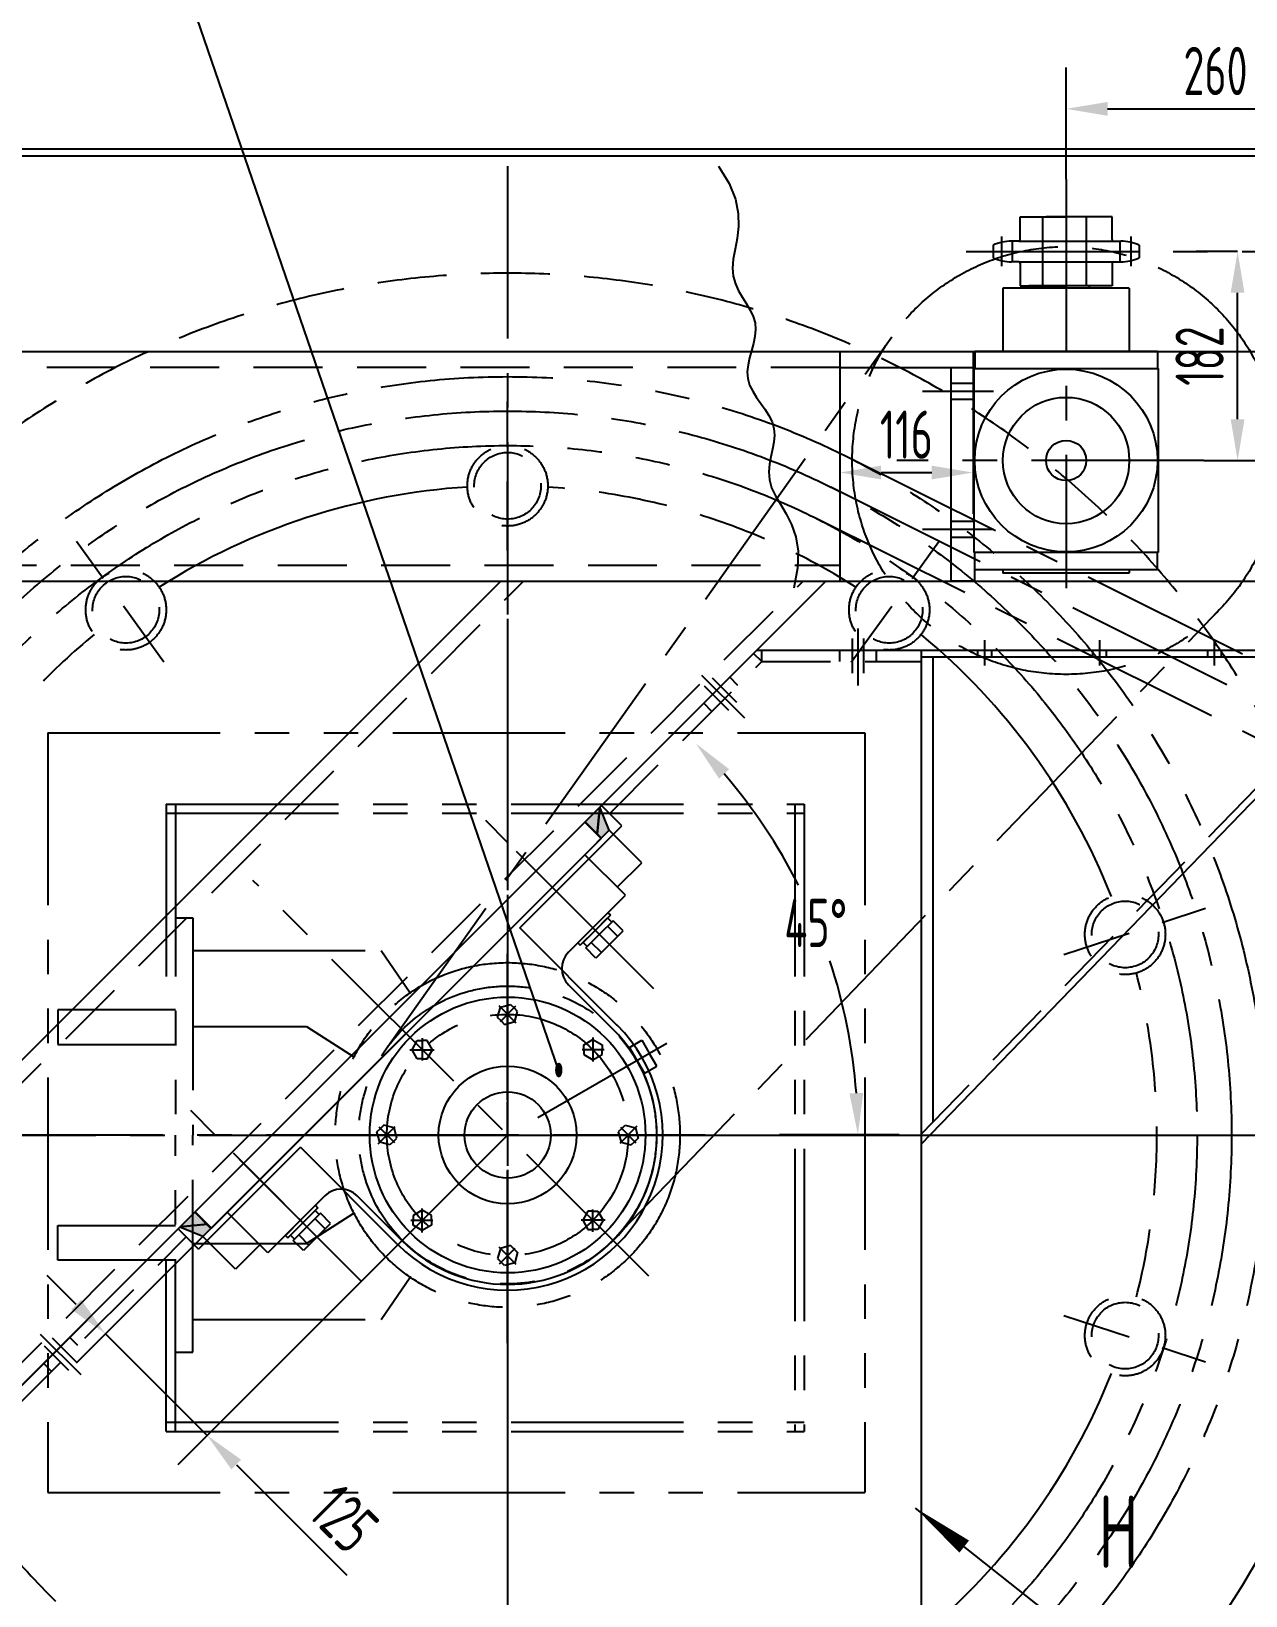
# Model space of a CAD drawing. Header units: millimetres. Extents: x 0 to 10092, y -1 to 7128.
# Drawn here: x 2254 to 3311, y 4685 to 6046 of the extents above; entities that cross this region are included whole.
import ezdxf
from ezdxf.enums import TextEntityAlignment as Align

# ---------------------------------------------------------------- set-up
doc = ezdxf.new("R2010")
doc.units = ezdxf.units.MM
doc.header["$LTSCALE"] = 120
for name, pattern in [('F', [0.75, 0.5, -0.25]), ('G', [2, 1.25, -0.25, 0.25, -0.25]), ('K', [2.5, 1.25, -0.25, 0.25, -0.25, 0.25, -0.25])]:
    doc.linetypes.add(name, pattern=pattern)
for name, color, linetype in [('01', 7, 'Continuous'), ('02', 1, 'Continuous'), ('04', 2, 'F'), ('05', 4, 'G'), ('07', 6, 'K'), ('08', 1, 'Continuous'), ('11', 3, 'Continuous'), ('L1GEA', 7, 'Continuous')]:
    doc.layers.add(name, color=color, linetype=linetype)
doc.styles.get("Standard").update_dxf_attribs({"font": 'isocp', "width": 0.707, "bigfont": 'intecad.shx'})
doc.dimstyles.new('INTE', dxfattribs={"dimscale": 12, "dimtxt": 3.5, "dimasz": 3, "dimexe": 3, "dimexo": 0, "dimgap": 1, "dimtad": 1, "dimdec": 3, "dimdsep": 46, "dimtxsty": 'Standard', "dimcen": 0, "dimclrd": 1, "dimclre": 1, "dimclrt": 3, "dimaunit": 1, "dimadec": 0, "dimazin": 0, "dimtfac": 1, "dimtdec": 3, "dimtmove": 0, "dimatfit": 0, "dimfxl": 3, "dimarcsym": 0})
doc.dimstyles.new('INTE$2', dxfattribs={"dimscale": 12, "dimtxt": 3.5, "dimasz": 3, "dimexe": 3, "dimexo": 0, "dimgap": 1, "dimtad": 1, "dimtih": 1, "dimtoh": 1, "dimdec": 0, "dimdsep": 46, "dimtxsty": 'Standard', "dimcen": 0, "dimclrd": 1, "dimclre": 1, "dimclrt": 3, "dimaunit": 1, "dimadec": 0, "dimazin": 0, "dimtfac": 1, "dimtmove": 0, "dimatfit": 0, "dimfxl": 1, "dimarcsym": 0})

# ---------------------------------------------------------------- blocks, each defined once
blk = doc.blocks.new('*D67')
at = {"layer": '08', "color": 1, "lineweight": -2}
blk.add_line((2905, 5086.1), (3009.2, 5086.1), dxfattribs=at)
for start, end in [(26.8259, 40.7113), (4.2887, 18.3056)]:
    blk.add_arc((2492.1, 5086.1), 481.1, start, end, dxfattribs=at)
at = {"layer": '08', "color": 1}
for points in [[(2852.4, 5395.8), (2861.2, 5404), (2832.3, 5426.3)], [(2977.8, 5122.3), (2965.8, 5121.9), (2973.2, 5086.1)]]:
    blk.add_solid(points, dxfattribs=at)
at = {"layer": 'Defpoints', "color": 0}
for p in [(2959.5, 5553.5), (2956.8, 5210.7), (2335.4, 5086.1), (2905, 5086.1), (1966.5, 4560.6)]:
    blk.add_point(p, dxfattribs=at)
at = {"layer": '08', "color": 3, "insert": (2936.5, 5270.2), "char_height": 42, "attachment_point": 5}
blk.add_mtext('45°', dxfattribs=at)
blk = doc.blocks.new('*D68')
at = {"layer": '08', "color": 1, "lineweight": -2}
for p, q in [((2714.6, 5085.6), (3521.6, 5085.6)), ((3485.6, 4481.7), (3485.6, 5049.6)), ((1902.4, 4445.7), (3521.6, 4445.7))]:
    blk.add_line(p, q, dxfattribs=at)
at = {"layer": '08', "color": 1}
for points in [[(3479.6, 5049.6), (3491.6, 5049.6), (3485.6, 5085.6)], [(3479.6, 4481.7), (3491.6, 4481.7), (3485.6, 4445.7)]]:
    blk.add_solid(points, dxfattribs=at)
at = {"layer": 'Defpoints', "color": 0}
for p in [(2714.6, 5085.6), (3485.6, 5085.6), (1902.4, 4445.7)]:
    blk.add_point(p, dxfattribs=at)
at = {"layer": '08', "color": 3, "insert": (3452.6, 4765.6), "char_height": 42, "attachment_point": 5, "rotation": 90}
blk.add_mtext('640', dxfattribs=at)
blk = doc.blocks.new('*D72')
at = {"layer": '08', "color": 1, "lineweight": -2}
for p, q in [((1638.4, 5708.1), (1638.4, 6172.3)), ((3836.4, 5708.1), (3836.4, 6172.3)), ((1674.4, 6136.3), (3800.4, 6136.3))]:
    blk.add_line(p, q, dxfattribs=at)
at = {"layer": '08', "color": 1}
for points in [[(1674.4, 6142.3), (1674.4, 6130.3), (1638.4, 6136.3)], [(3800.4, 6142.3), (3800.4, 6130.3), (3836.4, 6136.3)]]:
    blk.add_solid(points, dxfattribs=at)
at = {"layer": 'Defpoints', "color": 0}
for p in [(3836.4, 6136.3), (1638.4, 5708.1), (3836.4, 5708.1)]:
    blk.add_point(p, dxfattribs=at)
at = {"layer": '08', "color": 3, "insert": (2737.4, 6169.3), "char_height": 42, "attachment_point": 5}
blk.add_mtext('2198', dxfattribs=at)
blk = doc.blocks.new('*D79')
at = {"layer": '08', "color": 1, "lineweight": -2}
for p, q in [((1638.4, 4821.5), (1638.4, 4045)), ((2668.4, 4695.3), (2668.4, 4045)), ((1674.4, 4081), (2632.4, 4081))]:
    blk.add_line(p, q, dxfattribs=at)
at = {"layer": '08', "color": 1}
for points in [[(1674.4, 4087), (1674.4, 4075), (1638.4, 4081)], [(2632.4, 4087), (2632.4, 4075), (2668.4, 4081)]]:
    blk.add_solid(points, dxfattribs=at)
at = {"layer": 'Defpoints', "color": 0}
for p in [(1638.4, 4821.5), (2668.4, 4695.3), (2668.4, 4081)]:
    blk.add_point(p, dxfattribs=at)
at = {"layer": '08', "color": 3, "insert": (2153.4, 4114), "char_height": 42, "attachment_point": 5}
blk.add_mtext('1030', dxfattribs=at)
blk = doc.blocks.new('*D80')
at = {"layer": '08', "color": 1, "lineweight": -2}
for p, q in [((2580, 5174), (2293.1, 4887.1)), ((2668.4, 5085.6), (2381.5, 4798.7)), ((2293.1, 4938), (2267.6, 4963.5)), ((2318.5, 4912.6), (2406.9, 4824.2)), ((2432.4, 4798.7), (2528.4, 4702.7))]:
    blk.add_line(p, q, dxfattribs=at)
at = {"layer": '08', "color": 1}
for points in [[(2297.3, 4942.3), (2288.8, 4933.8), (2318.5, 4912.6)], [(2436.6, 4803), (2428.1, 4794.5), (2406.9, 4824.2)]]:
    blk.add_solid(points, dxfattribs=at)
at = {"layer": 'Defpoints', "color": 0}
for p in [(2580, 5174), (2668.4, 5085.6), (2318.5, 4912.6)]:
    blk.add_point(p, dxfattribs=at)
at = {"layer": '08', "color": 3, "insert": (2526.1, 4751.7), "char_height": 42, "attachment_point": 5, "rotation": 315}
blk.add_mtext('125', dxfattribs=at)
blk = doc.blocks.new('*D81')
at = {"layer": '08', "color": 1, "lineweight": -2}
for p, q in [((3073.4, 5753.6), (3073.4, 5626.2)), ((2957.4, 5712.4), (2957.4, 5626.2)), ((2993.4, 5662.2), (3037.4, 5662.2))]:
    blk.add_line(p, q, dxfattribs=at)
at = {"layer": '08', "color": 1}
for points in [[(2993.4, 5668.2), (2993.4, 5656.2), (2957.4, 5662.2)], [(3037.4, 5668.2), (3037.4, 5656.2), (3073.4, 5662.2)]]:
    blk.add_solid(points, dxfattribs=at)
at = {"layer": 'Defpoints', "color": 0}
for p in [(3073.4, 5753.6), (2957.4, 5712.4), (3073.4, 5662.2)]:
    blk.add_point(p, dxfattribs=at)
at = {"layer": '08', "color": 3, "insert": (3015.4, 5695.2), "char_height": 42, "attachment_point": 5}
blk.add_mtext('116', dxfattribs=at)
blk = doc.blocks.new('EREWR')
for p, q in [((22969.5, 15218.2), (22962.4, 15225.3)), ((22969.5, 15218.2), (22969.5, 15228.2)), ((23037.4, 15228.2), (23069.4, 15228.2)), ((22090.7, 14353.6), (22097.8, 14360.7))]:
    blk.add_line(p, q)
at = {"layer": '01'}
for p, q in [((22830, 15092.9), (22962.4, 15225.3)), ((22969.5, 15228.2), (23108.4, 15228.2)), ((22759, 14986.5), (22847.7, 15075.2)), ((22843.8, 14901.6), (22759, 14986.5)), ((22479.4, 14706.9), (22568.1, 14795.6)), ((22652.9, 14710.7), (22568.1, 14795.6)), ((22055.4, 14318.3), (22461.7, 14724.5)), ((22062.4, 14311.2), (22055.4, 14318.3)), ((22062.4, 14311.2), (23108.4, 14311.2))]:
    blk.add_line(p, q, dxfattribs=at)
at = {"layer": '01', "color": 7, "linetype": 'Continuous'}
for p, q in [((23108.4, 15228.2), (23108.4, 14311.2)), ((22847.7, 15075.2), (22830, 15092.9)), ((22479.4, 14706.9), (22461.7, 14724.5))]:
    blk.add_line(p, q, dxfattribs=at)
at = {"layer": '01'}
blk.add_arc((22748.4, 14806.2), 135, 225, 45, dxfattribs=at)
at = {"layer": '04', "color": 2, "linetype": 'F'}
for p, q in [((23037.4, 15218.2), (23037.4, 15228.2)), ((23069.4, 15218.2), (23069.4, 15228.2)), ((22837.1, 15085.8), (22969.5, 15218.2)), ((22969.5, 15218.2), (23108.4, 15218.2)), ((22948.8, 15197.5), (22941.7, 15204.6)), ((22926.1, 15174.9), (22919.1, 15182)), ((22062.4, 14311.2), (22468.8, 14717.5)), ((22374.3, 14623), (22367.2, 14630.1)), ((22351.6, 14600.4), (22344.6, 14607.5)), ((22112.6, 14361.4), (22105.6, 14368.5)), ((22090, 14338.8), (22082.9, 14345.8))]:
    blk.add_line(p, q, dxfattribs=at)
at = {"layer": '05', "color": 4, "linetype": 'G'}
for p, q in [((23048.4, 15208.2), (23048.4, 15238.2)), ((23053.4, 15197.3), (23053.4, 15246.9)), ((23058.4, 15208.2), (23058.4, 15238.2)), ((22917.1, 15206.5), (22954.4, 15169.2)), ((22941, 15175.6), (22919.8, 15196.8)), ((22948, 15182.7), (22926.8, 15203.9)), ((22341.7, 14632.9), (22377.1, 14597.6)), ((22373.5, 14608.2), (22352.3, 14629.4)), ((22366.5, 14601.1), (22345.3, 14622.3)), ((22080.1, 14371.3), (22115.5, 14335.9)), ((22111.9, 14346.5), (22090.7, 14367.7)), ((22104.8, 14339.5), (22083.6, 14360.7))]:
    blk.add_line(p, q, dxfattribs=at)
at = {"layer": '05'}
for p, q in [((22748.4, 14625.1), (22748.4, 14963.9)), ((22548.1, 14806.2), (22920.4, 14806.2))]:
    blk.add_line(p, q, dxfattribs=at)
blk = doc.blocks.new('SFSAF')
at = {"layer": '01'}
for p, q in [((18133.7, 14472.6), (18543.7, 14472.6)), ((18133.7, 14472.6), (18133.7, 14042.6)), ((18143.7, 14466.6), (18143.7, 14061.6)), ((18543.7, 14466.6), (18543.7, 14472.6))]:
    blk.add_line(p, q, dxfattribs=at)
at = {"layer": '01', "color": 7, "linetype": 'Continuous'}
for p in [(18133.7, 14466.6), (18133.7, 14042.6)]:
    blk.add_line(p, (18543.7, 14466.6), dxfattribs=at)
at = {"layer": '04', "color": 2, "linetype": 'F'}
for p, q in [((18133.7, 14051.2), (18539.4, 14470.7)), ((18182.7, 14472.6), (18182.7, 14466.6)), ((18194.7, 14472.6), (18194.7, 14466.6)), ((18282.7, 14472.6), (18282.7, 14466.6)), ((18294.7, 14472.6), (18294.7, 14466.6)), ((18382.7, 14472.6), (18382.7, 14466.6)), ((18394.7, 14472.6), (18394.7, 14466.6)), ((18482.7, 14472.6), (18482.7, 14466.6)), ((18494.7, 14472.6), (18494.7, 14466.6)), ((18539.4, 14470.7), (18543.7, 14466.6))]:
    blk.add_line(p, q, dxfattribs=at)
at = {"layer": '05', "color": 4, "linetype": 'G'}
for p, q in [((18188.7, 14481.1), (18188.7, 14459.3)), ((18288.7, 14481.1), (18288.7, 14459.3)), ((18388.7, 14481.1), (18388.7, 14459.3)), ((18488.7, 14481.1), (18488.7, 14459.3))]:
    blk.add_line(p, q, dxfattribs=at)
blk = doc.blocks.new('*U84')
at = {"layer": '01'}
for p, q in [((0, 8.9), (-8, 4.3)), ((-8, 4.3), (-8, 0)), ((-8, -4.3), (-8, 0)), ((8, 4.3), (0, 8.9)), ((8, 0), (8, 4.3)), ((8, 0), (8, -4.3)), ((0, -8.9), (-8, -4.3)), ((8, -4.3), (0, -8.9))]:
    blk.add_line(p, q, dxfattribs=at)
at = {"layer": '05'}
for p, q in [((-9.9, 0), (9.3, 0)), ((0, -10.7), (0, 10.3))]:
    blk.add_line(p, q, dxfattribs=at)
blk = doc.blocks.new('*D115')
at = {"layer": '08', "color": 1, "lineweight": -2}
for p, q in [((3693.4, 4980.3), (3693.4, 4045)), ((2668.4, 4261.2), (2668.4, 4045)), ((2704.4, 4081), (3657.4, 4081))]:
    blk.add_line(p, q, dxfattribs=at)
at = {"layer": '08', "color": 1}
for points in [[(2704.4, 4087), (2704.4, 4075), (2668.4, 4081)], [(3657.4, 4087), (3657.4, 4075), (3693.4, 4081)]]:
    blk.add_solid(points, dxfattribs=at)
at = {"layer": 'Defpoints', "color": 0}
for p in [(3693.4, 4980.3), (2668.4, 4261.2), (3693.4, 4081)]:
    blk.add_point(p, dxfattribs=at)
at = {"layer": '08', "color": 3, "insert": (3180.9, 4114), "char_height": 42, "attachment_point": 5}
blk.add_mtext('1025', dxfattribs=at)
blk = doc.blocks.new('*D119')
at = {"layer": '08', "color": 1, "lineweight": -2}
for p, q in [((1746.6, 5943.6), (680.2, 5943.6)), ((716.2, 4371.6), (716.2, 5907.6)), ((2668.4, 4335.6), (680.2, 4335.6))]:
    blk.add_line(p, q, dxfattribs=at)
at = {"layer": '08', "color": 1}
for points in [[(710.2, 5907.6), (722.2, 5907.6), (716.2, 5943.6)], [(710.2, 4371.6), (722.2, 4371.6), (716.2, 4335.6)]]:
    blk.add_solid(points, dxfattribs=at)
at = {"layer": 'Defpoints', "color": 0}
for p in [(716.2, 5943.6), (1746.6, 5943.6), (2668.4, 4335.6)]:
    blk.add_point(p, dxfattribs=at)
at = {"layer": '08', "color": 3, "insert": (683.2, 5139.6), "char_height": 42, "attachment_point": 5, "rotation": 90}
blk.add_mtext('1608', dxfattribs=at)
blk = doc.blocks.new('*D121')
at = {"layer": '08', "color": 1, "lineweight": -2}
for p, q in [((3836.4, 5517.6), (3836.4, 3903.4)), ((1232.4, 4545.7), (1232.4, 3903.4)), ((1268.4, 3939.4), (3800.4, 3939.4))]:
    blk.add_line(p, q, dxfattribs=at)
at = {"layer": '08', "color": 1}
for points in [[(1268.4, 3945.4), (1268.4, 3933.4), (1232.4, 3939.4)], [(3800.4, 3945.4), (3800.4, 3933.4), (3836.4, 3939.4)]]:
    blk.add_solid(points, dxfattribs=at)
at = {"layer": 'Defpoints', "color": 0}
for p in [(3836.4, 5517.6), (1232.4, 4545.7), (3836.4, 3939.4)]:
    blk.add_point(p, dxfattribs=at)
at = {"layer": '08', "color": 3, "insert": (2534.4, 3972.4), "char_height": 42, "attachment_point": 5}
blk.add_mtext('2604', dxfattribs=at)
blk = doc.blocks.new('*D122')
at = {"layer": '08', "color": 1, "lineweight": -2}
for start, end in [(156.8608, 163.5324), (169.9052, 176.6186)]:
    blk.add_arc((4079.3, 5085.6), 610.1, start, end, dxfattribs=at)
at = {"layer": '08', "color": 1}
for points in [[(3512.8, 5327.9), (3523.7, 5322.9), (3533.4, 5358.1)], [(3476.3, 5121.5), (3464.3, 5121.8), (3469.2, 5085.6)]]:
    blk.add_solid(points, dxfattribs=at)
at = {"layer": 'Defpoints', "color": 0}
for p in [(2949.7, 5649.4), (3498, 5270.9), (3938.6, 5155.9), (1680.1, 5085.6), (3771.5, 5085.6)]:
    blk.add_point(p, dxfattribs=at)
at = {"layer": '08', "color": 3, "insert": (3485.5, 5225.6), "char_height": 42, "attachment_point": 5}
blk.add_mtext('27°', dxfattribs=at)
blk = doc.blocks.new('*D166')
at = {"layer": '08', "color": 1, "lineweight": -2}
for p, q in [((3154.4, 5917.6), (3154.4, 6014.7)), ((3414.4, 5917.6), (3414.4, 6014.7)), ((3190.4, 5978.7), (3378.4, 5978.7))]:
    blk.add_line(p, q, dxfattribs=at)
at = {"layer": '08', "color": 1}
for points in [[(3190.4, 5984.7), (3190.4, 5972.7), (3154.4, 5978.7)], [(3378.4, 5984.7), (3378.4, 5972.7), (3414.4, 5978.7)]]:
    blk.add_solid(points, dxfattribs=at)
at = {"layer": 'Defpoints', "color": 0}
for p in [(3414.4, 5978.7), (3154.4, 5917.6), (3414.4, 5917.6)]:
    blk.add_point(p, dxfattribs=at)
at = {"layer": '08', "color": 3, "insert": (3284.4, 6011.7), "char_height": 42, "attachment_point": 5}
blk.add_mtext('260', dxfattribs=at)
blk = doc.blocks.new('*D168')
at = {"layer": '08', "color": 1, "lineweight": -2}
for p, q in [((3303.6, 5854.6), (3267.6, 5854.6)), ((3303.6, 5708.6), (3303.6, 5818.6)), ((3274.3, 5672.6), (3339.6, 5672.6))]:
    blk.add_line(p, q, dxfattribs=at)
at = {"layer": '08', "color": 1}
for points in [[(3297.6, 5818.6), (3309.6, 5818.6), (3303.6, 5854.6)], [(3297.6, 5708.6), (3309.6, 5708.6), (3303.6, 5672.6)]]:
    blk.add_solid(points, dxfattribs=at)
at = {"layer": 'Defpoints', "color": 0}
for p in [(3303.6, 5854.6), (3303.6, 5854.6), (3274.3, 5672.6)]:
    blk.add_point(p, dxfattribs=at)
at = {"layer": '08', "color": 3, "insert": (3270.6, 5763.6), "char_height": 42, "attachment_point": 5, "rotation": 90}
blk.add_mtext('182', dxfattribs=at)

msp = doc.modelspace()

# ---------------------------------------------------------------- hatches: boundary and pattern name
at = {"layer": '01', "linetype": 'Continuous'}
for points in [[(2735.8745, 5358.2026), (2746.7045, 5347.3725), (2748.9468, 5371.2749)], [(2383.3909, 5005.7189), (2396.4632, 5018.7913), (2407.2933, 5007.9613)]]:
    msp.add_hatch(color=7, dxfattribs=at).paths.add_polyline_path(points)
at = {"layer": '01'}
for points in [[(2749.6968, 5343.7406), (2746.3847, 5347.0527), (2748.627, 5370.9551), (2756.7678, 5350.8117)], [(2403.2144, 4997.2583), (2410.2855, 5004.3293), (2406.9734, 5007.6414), (2383.071, 5005.3991)]]:
    msp.add_hatch(color=256, dxfattribs=at).paths.add_polyline_path(points)
at = {"layer": '07', "linetype": 'K'}
for points in [[(2735.5546, 5357.8827), (2746.3847, 5347.0527), (2748.627, 5370.9551)], [(2383.071, 5005.3991), (2396.1434, 5018.4715), (2406.9734, 5007.6414)]]:
    msp.add_hatch(color=6, dxfattribs=at).paths.add_polyline_path(points)

# ---------------------------------------------------------------- linework, layer by layer
for p, q in [((3107.5579, 5863.6241), (3107.5579, 5845.6691)), ((3201.2035, 5863.6241), (3201.2035, 5845.6691))]:
    msp.add_line(p, q)
for centre, start, end in [((3106.7572, 5825.5241), 90.0023033, 114.6268524), ((3202.0034, 5825.5241), 65.3721383, 89.9965863), ((3106.7557, 5883.7691), 245.3756816, 270), ((3202.0057, 5883.7691), 270, 294.6243184)]:
    msp.add_arc(centre, 38.1, start, end)
at = {"layer": '01', "color": 7, "linetype": 'Continuous'}
for p, q in [((3806.3795, 5943.6466), (1668.3795, 5943.6466)), ((3806.3795, 5937.6466), (1668.3795, 5937.6466)), ((3171.8807, 5884.6463), (3136.8807, 5884.6463)), ((3099.3807, 5822.6463), (3099.3807, 5767.6463)), ((3209.3807, 5822.6463), (3099.3807, 5822.6463)), ((3134.3807, 5824.6463), (3134.3807, 5822.6463)), ((3174.3807, 5824.6463), (3134.3807, 5824.6463)), ((3174.3807, 5824.6463), (3174.3807, 5822.6463)), ((3209.3807, 5822.6463), (3209.3807, 5767.6463)), ((3074.8807, 5767.6463), (3074.8807, 5752.6463)), ((3233.8807, 5767.6463), (3074.8807, 5767.6463)), ((3233.8807, 5767.6463), (3233.8807, 5752.6463)), ((3054.3807, 5567.6463), (3054.3807, 5753.6463)), ((3054.3807, 5753.6463), (3074.3807, 5753.6463)), ((3074.3807, 5753.6463), (3074.3807, 5752.6463)), ((3074.3807, 5592.6463), (3074.3807, 5752.6463)), ((3074.3807, 5752.6463), (3234.3807, 5752.6463)), ((3234.3807, 5752.6463), (3234.3807, 5592.6463)), ((3234.3807, 5592.6463), (3074.3807, 5592.6463)), ((3074.8807, 5567.6463), (3074.8807, 5592.6463)), ((3233.8807, 5577.6463), (3233.8807, 5592.6463)), ((3233.8807, 5577.6463), (3074.8807, 5577.6463)), ((3099.3807, 5577.6463), (3099.3807, 5574.6463)), ((3209.3807, 5574.6463), (3099.3807, 5574.6463)), ((3209.3807, 5577.6463), (3209.3807, 5574.6463)), ((3074.8807, 5567.6463), (3054.3807, 5567.6463)), ((2746.7045, 5347.3725), (2748.9468, 5371.2749)), ((2396.1434, 5018.4715), (2735.5546, 5357.8827)), ((2750.0166, 5344.0604), (2735.8745, 5358.2026)), ((2774.4499, 5161.9273), (2785.1522, 5168.1063)), ((2787.4757, 5139.3659), (2774.4499, 5161.9273)), ((2785.1522, 5168.1063), (2791.6651, 5156.8256)), ((2798.178, 5145.5449), (2791.6651, 5156.8256)), ((2787.4757, 5139.3659), (2798.178, 5145.5449)), ((2410.6054, 5004.6492), (2396.4632, 5018.7913)), ((2407.2933, 5007.9613), (2383.3909, 5005.7189))]:
    msp.add_line(p, q, dxfattribs=at)
at = {"layer": '01'}
for p, q in [((3113.1104, 5863.6241), (3106.7557, 5863.6241)), ((3113.1104, 5863.6241), (3106.7557, 5863.6241)), ((3113.1104, 5863.6241), (3195.651, 5863.6241)), ((3195.651, 5863.6241), (3202.0057, 5863.6241)), ((3195.651, 5863.6241), (3202.0057, 5863.6241)), ((3113.1104, 5845.6691), (3106.7557, 5845.6691)), ((3113.1104, 5845.6691), (3195.651, 5845.6691)), ((3195.651, 5845.6691), (3202.0057, 5845.6691)), ((3174.6382, 5824.6463), (3121.9436, 5824.6463)), ((1838.3795, 5767.6466), (3154.9907, 5767.6466)), ((2957.3822, 5767.6466), (2957.3822, 5567.6466)), ((3073.3822, 5767.6466), (3073.3822, 5753.6466)), ((3154.9907, 5767.6466), (3562.3795, 5767.6466)), ((2957.3822, 5753.6466), (3073.3822, 5753.6466)), ((1838.3795, 5567.6466), (3553.3795, 5567.6466)), ((1838.3795, 4743.5503), (2662.4758, 5567.6466)), ((1902.3795, 4524.7076), (2945.3185, 5567.6466)), ((2885.3185, 5507.6466), (3824.3795, 5507.6466)), ((2756.7678, 5350.8117), (2748.627, 5370.9551)), ((2410.6054, 5004.6492), (2750.0166, 5344.0604)), ((2735.5546, 5329.5984), (2756.7678, 5350.8117)), ((2785.0521, 5322.5274), (2756.7678, 5350.8117)), ((2424.4276, 5018.4715), (2735.5546, 5329.5984)), ((2770.91, 5294.2431), (2735.5546, 5329.5984)), ((2763.8389, 5301.3142), (2785.0521, 5322.5274)), ((2721.4125, 5244.7456), (2770.91, 5294.2431)), ((2742.6257, 5265.9588), (2755.7072, 5279.0403)), ((2754.4803, 5277.8135), (2742.6257, 5265.9588)), ((2757.8285, 5276.919), (2744.747, 5263.8375)), ((2744.747, 5263.8375), (2755.4243, 5274.5148)), ((2760.1372, 5272.1566), (2748.2825, 5260.302)), ((2755.4243, 5274.5148), (2758.9599, 5270.9793)), ((2755.7072, 5279.0403), (2757.8285, 5276.919)), ((2768.976, 5263.3178), (2760.1372, 5272.1566)), ((2742.6257, 5265.9588), (2729.5442, 5252.8774)), ((2730.7711, 5254.1042), (2742.6257, 5265.9588)), ((2731.6655, 5250.756), (2744.747, 5263.8375)), ((2744.747, 5263.8375), (2734.0697, 5253.1602)), ((2736.4279, 5248.4473), (2748.2825, 5260.302)), ((2755.3536, 5267.3731), (2764.1925, 5258.5342)), ((2757.1214, 5251.4631), (2768.976, 5263.3178)), ((2729.5442, 5252.8774), (2731.6655, 5250.756)), ((2734.0697, 5253.1602), (2737.6052, 5249.6247)), ((2745.2667, 5239.6085), (2736.4279, 5248.4473)), ((2741.2115, 5253.2309), (2750.0503, 5244.3921)), ((2757.1214, 5251.4631), (2745.2667, 5239.6085)), ((2760.3034, 5177.5705), (2721.4125, 5216.4614)), ((2668.3795, 5167.592), (2668.3795, 5198.4953)), ((2509.2805, 5032.6136), (2459.783, 4983.1161)), ((2488.0673, 5011.4004), (2501.1487, 5024.4819)), ((2501.1487, 5024.4819), (2503.2701, 5022.3606)), ((2576.4556, 4993.7227), (2537.5647, 5032.6136)), ((2424.4276, 5018.4715), (2403.2144, 4997.2583)), ((2459.783, 4983.1161), (2424.4276, 5018.4715)), ((2488.0673, 5011.4004), (2474.9858, 4998.3189)), ((2476.2126, 4999.5458), (2488.0673, 5011.4004)), ((2499.9219, 5023.255), (2488.0673, 5011.4004)), ((2503.2701, 5022.3606), (2490.1886, 5009.2791)), ((2490.1886, 5009.2791), (2500.8659, 5019.9564)), ((2505.5788, 5017.5982), (2493.7241, 5005.7435)), ((2500.7952, 5012.8146), (2509.634, 5003.9758)), ((2500.8659, 5019.9564), (2504.4014, 5016.4209)), ((2514.4176, 5008.7594), (2505.5788, 5017.5982)), ((2406.9734, 5007.6414), (2383.071, 5005.3991)), ((2403.2144, 4997.2583), (2383.071, 5005.3991)), ((2431.4987, 4968.974), (2403.2144, 4997.2583)), ((2474.9858, 4998.3189), (2477.1071, 4996.1976)), ((2477.1071, 4996.1976), (2490.1886, 5009.2791)), ((2490.1886, 5009.2791), (2479.5113, 4998.6018)), ((2479.5113, 4998.6018), (2483.0468, 4995.0662)), ((2481.8695, 4993.8889), (2493.7241, 5005.7435)), ((2486.653, 4998.6725), (2495.4919, 4989.8336)), ((2502.5629, 4996.9047), (2490.7083, 4985.0501)), ((2502.5629, 4996.9047), (2514.4176, 5008.7594)), ((2452.7119, 4990.1872), (2431.4987, 4968.974)), ((2490.7083, 4985.0501), (2481.8695, 4993.8889))]:
    msp.add_line(p, q, dxfattribs=at)
at = {"layer": '01', "color": 7, "linetype": 'Continuous'}
for centre, radius in [((3154.3807, 5672.6463), 79.5), ((3154.3807, 5672.6463), 55), ((3154.3807, 5672.6463), 17.5), ((2668.3795, 5085.6466), 60), ((2668.3795, 5085.6466), 37.5027)]:
    msp.add_circle(centre, radius, dxfattribs=at)
at = {"layer": '01'}
msp.add_circle((2668.3795, 5085.6466), 120, dxfattribs=at)
for centre, radius, start, end in [((3113.1104, 5864.8941), 1.27, 270, 0), ((3113.1104, 5864.8941), 1.27, 270, 0), ((3195.651, 5864.8941), 1.27, 180, 270), ((3195.651, 5864.8941), 1.27, 180, 270), ((2735.5546, 5230.6035), 20, 135, 225), ((2668.3795, 5085.6466), 130, 225, 45), ((2523.4226, 5018.4715), 20, 45, 135)]:
    msp.add_arc(centre, radius, start, end, dxfattribs=at)
at = {"layer": '01', "color": 7, "linetype": 'Continuous'}
for radius, start, end in [(565, 93.5498638, 122.4501362), (565, 21.5498638, 50.4501362), (750, 221.2996671, 0), (565, 309.5498638, 338.4501362)]:
    msp.add_arc((2668.3795, 5085.6466), radius, start, end, dxfattribs=at)
at = {"layer": '02'}
for p, q in [((2712.9169, 5141.5569), (2228.4195, 6551.2959)), ((3157.4222, 4654.779), (3023.3833, 4760.9608))]:
    msp.add_line(p, q, dxfattribs=at)
msp.add_lwpolyline([(2852.0041, 5928.8295), (2861.1992, 5913.7814), (2866.6523, 5900.0557), (2869.1348, 5887.5585), (2869.4179, 5876.1959), (2868.2731, 5865.8738), (2866.4715, 5856.4983), (2864.7846, 5847.9756), (2863.9836, 5840.2115), (2864.648, 5833.1089), (2866.5905, 5826.5574), (2869.4317, 5820.4432), (2872.7924, 5814.6526), (2876.2933, 5809.0719), (2879.5551, 5803.5874), (2882.1986, 5798.0854), (2883.8445, 5792.4521), (2884.2342, 5786.603), (2883.5912, 5780.5701), (2882.2599, 5774.4148), (2880.5843, 5768.1982), (2878.9087, 5761.9817), (2877.5773, 5755.8263), (2876.9344, 5749.7935), (2877.324, 5743.9444), (2878.9758, 5738.3198), (2881.6602, 5732.879), (2885.033, 5727.5607), (2888.7501, 5722.3036), (2892.4671, 5717.0465), (2895.8399, 5711.7282), (2898.5243, 5706.2874), (2900.1761, 5700.6628), (2900.5743, 5694.8075), (2899.9908, 5688.7313), (2898.8209, 5682.4583), (2897.4598, 5676.0125), (2896.3028, 5669.4181), (2895.7449, 5662.6992), (2896.1814, 5655.8797), (2898.0076, 5648.9838), (2901.4375, 5641.9725), (2905.9607, 5634.5547), (2910.8856, 5626.376), (2915.5206, 5617.0823), (2919.1741, 5606.3194), (2921.1546, 5593.7329), (2920.7705, 5578.9686), (2917.3303, 5561.6723)], dxfattribs=at)
msp.add_lwpolyline([(3065.7114, 4727.4297, 13.5, 0, 0), (3023.3833, 4760.9608, 0, 0, 0)], format="xyseb", dxfattribs=at)
at = {"layer": '04', "color": 2, "linetype": 'F'}
for p, q in [((3133.8807, 5884.6463), (3133.8807, 5824.6463)), ((3171.8807, 5884.6463), (3171.8807, 5824.6463)), ((3171.8807, 5884.6463), (3171.8807, 5824.6463)), ((2957.3822, 5753.6466), (1838.3795, 5753.6466)), ((3074.3807, 5739.6463), (3054.3807, 5739.6463)), ((2668.3795, 5594.4249), (2668.3795, 5724.0588)), ((3074.3807, 5725.6463), (3054.3807, 5725.6463)), ((3074.3807, 5619.6463), (3054.3807, 5619.6463)), ((2369.3271, 5497.2569), (2293.1302, 5602.133)), ((2967.4318, 5497.2569), (3043.6288, 5602.133)), ((3074.3807, 5605.6463), (3054.3807, 5605.6463)), ((1838.3795, 5581.6466), (2957.3822, 5581.6466)), ((1838.3795, 4723.7513), (2682.2748, 5567.6466)), ((1902.3795, 4544.5066), (2925.5195, 5567.6466)), ((3152.2564, 5242.8677), (3275.5456, 5282.9268)), ((3152.2564, 4928.4255), (3275.5456, 4888.3664))]:
    msp.add_line(p, q, dxfattribs=at)
for centre, radius in [((2668.3795, 5650.6466), 35), ((2668.3795, 5650.6466), 29), ((2336.2808, 5542.7412), 35), ((2336.2808, 5542.7412), 29), ((3000.4782, 5542.7412), 35), ((3000.4782, 5542.7412), 29), ((3205.7264, 5260.2412), 35), ((3205.7264, 5260.2412), 29), ((3205.7264, 4911.052), 35), ((3205.7264, 4911.052), 29)]:
    msp.add_circle(centre, radius, dxfattribs=at)
for radius, start, end in [(750, 25.3229054, 180), (565, 57.5498638, 86.4501362), (565, 129.5498638, 158.4501362), (565, 345.5498638, 14.4501362), (565, 201.5498638, 230.4501362)]:
    msp.add_arc((2668.3795, 5085.6466), radius, start, end, dxfattribs=at)
at = {"layer": '05'}
for p, q in [((2668.3795, 5928.7532), (2668.3795, 4105.4878)), ((3067.4735, 5854.6463), (3874.7938, 5854.6463)), ((3098.0329, 5867.6241), (3098.0329, 5841.6691)), ((3210.7285, 5867.6241), (3210.7285, 5841.6691)), ((3938.5892, 5155.8617), (2949.6867, 5649.3542)), ((2753.6318, 5254.9527), (2676.1502, 5332.4344)), ((2741.1746, 5267.4099), (2746.028, 5262.5565)), ((2743.2644, 5265.3201), (2749.7644, 5258.8201)), ((2694.626, 5100.8), (2807.0084, 5165.684)), ((2668.3795, 5115.9534), (2668.3795, 5154.1993)), ((1680.1008, 5085.6466), (3771.5044, 5085.6466)), ((2668.3795, 5055.3398), (2668.3795, 5017.0939)), ((2486.6162, 5012.8515), (2491.4696, 5007.9981)), ((2488.706, 5010.7617), (2495.206, 5004.2617))]:
    msp.add_line(p, q, dxfattribs=at)
at = {"layer": '05', "color": 4, "linetype": 'G'}
for p, q in [((3154.3807, 5917.5856), (3154.3807, 5561.6723)), ((2562.722, 5160.6441), (3002.6169, 5780.3713)), ((3091.1982, 5732.6463), (3029.3465, 5732.6463)), ((3951.9848, 5182.7049), (2963.0823, 5676.1974)), ((3274.2569, 5672.6463), (3007.038, 5672.6463)), ((3925.1937, 5129.0185), (2936.2911, 5622.511)), ((3091.1982, 5612.6463), (3029.3465, 5612.6463)), ((2761.7758, 4995.8393), (3288.5329, 5543.6497)), ((2668.3795, 5517.6466), (2668.3795, 4695.3303)), ((2668.3795, 5517.6466), (2668.3795, 4695.3303)), ((2795.6587, 5212.9258), (2649.3475, 5359.237)), ((2772.9543, 5235.6302), (2679.7336, 5328.8509)), ((2791.2724, 4962.7537), (2446.7499, 5307.2762)), ((2541.1003, 4958.3674), (2376.7454, 5122.7223)), ((2516.3975, 5085.6466), (3025.8119, 5085.6466)), ((2518.3959, 4981.0718), (2429.7443, 5069.7233))]:
    msp.add_line(p, q, dxfattribs=at)
for centre, radius in [((3154.3807, 5672.6463), 186.11), ((2668.3795, 5085.6466), 630), ((2668.3795, 5085.6463), 129.5692), ((2668.3795, 5085.6466), 105)]:
    msp.add_circle(centre, radius, dxfattribs=at)
at = {"layer": '07', "color": 6, "linetype": 'K'}
for p, q in [((2668.3795, 5534.7754), (2668.3795, 4602.0663)), ((2268.3795, 5435.6466), (2979.3795, 5435.6466)), ((2268.3795, 5435.6466), (2268.3795, 4774.6466)), ((2979.3795, 5435.6466), (2979.3795, 4774.6466)), ((2371.3795, 5373.6466), (2926.3795, 5373.6466)), ((2371.3795, 5373.6466), (2371.3795, 5194.6694)), ((2371.3795, 5365.6466), (2926.3795, 5365.6466)), ((2379.3795, 5373.6466), (2379.3795, 5085.6466)), ((2746.3847, 5347.0527), (2748.627, 5370.9551)), ((2918.3795, 5373.6466), (2918.3795, 4827.6466)), ((2926.3795, 5373.6466), (2926.3795, 4827.6466)), ((2749.6968, 5343.7406), (2735.5546, 5357.8827)), ((2749.6968, 5343.7406), (2735.5546, 5357.8827)), ((2379.3795, 5274.6154), (2394.3646, 5274.6154)), ((2394.3646, 5274.6154), (2394.3646, 5085.6466)), ((2394.3646, 5246.1793), (2558.2234, 5246.1793)), ((2558.2234, 5246.1793), (2583.5101, 5209.3284)), ((2379.3795, 5194.6694), (2277.061, 5194.6694)), ((2277.061, 5194.6694), (2277.061, 5164.4875)), ((2394.3646, 5180.131), (2493.3872, 5180.131)), ((2493.3872, 5180.131), (2534.6609, 5153.6123)), ((2277.061, 5164.4875), (2379.3795, 5164.4875)), ((2668.3795, 5085.6466), (2042.478, 5085.6466)), ((2379.3795, 4827.6466), (2379.3795, 5085.6466)), ((2394.3646, 4896.6778), (2394.3646, 5085.6466)), ((2668.3795, 5085.6466), (3061.0987, 5085.6466)), ((2410.2855, 5004.3293), (2396.1434, 5018.4715)), ((2493.3872, 4991.1622), (2534.6609, 5017.6809)), ((2277.061, 4976.6238), (2277.061, 5006.8057)), ((2277.061, 5006.8057), (2379.3795, 5006.8057)), ((2394.3646, 4991.1622), (2493.3872, 4991.1622)), ((2379.3795, 4976.6238), (2277.061, 4976.6238)), ((2371.3795, 4827.6466), (2371.3795, 4976.6238)), ((2558.2234, 4925.1139), (2583.5101, 4961.9648)), ((2394.3646, 4925.1139), (2558.2234, 4925.1139)), ((2379.3795, 4896.6778), (2394.3646, 4896.6778)), ((2371.3795, 4835.6466), (2926.3795, 4835.6466)), ((2371.3795, 4827.6466), (2926.3795, 4827.6466)), ((2268.3795, 4774.6466), (2979.3795, 4774.6466))]:
    msp.add_line(p, q, dxfattribs=at)
at = {"layer": '07'}
for p, q in [((2735.5546, 5329.5984), (2749.6968, 5343.7406)), ((2749.6968, 5343.7406), (2735.5546, 5329.5984)), ((2410.2855, 5004.3293), (2424.4276, 5018.4715))]:
    msp.add_line(p, q, dxfattribs=at)
at = {"layer": '07', "color": 6, "linetype": 'K'}
for radius in [660, 600, 150]:
    msp.add_circle((2668.3795, 5085.6466), radius, dxfattribs=at)
at = {"layer": 'L1GEA'}
for p, q in [((3114.3804, 5884.6463), (3154.3807, 5884.6463)), ((3114.3804, 5864.8941), (3114.3804, 5884.6463)), ((3194.381, 5884.6463), (3154.3807, 5884.6463)), ((3194.381, 5864.8941), (3194.381, 5884.6463)), ((3090.8807, 5860.1586), (3090.8807, 5849.1339)), ((3217.8807, 5860.1586), (3217.8807, 5849.1339)), ((3114.3804, 5844.3991), (3114.3804, 5824.6463)), ((3194.381, 5844.3991), (3194.381, 5824.6463)), ((3114.3804, 5824.6463), (3154.3807, 5824.6463)), ((3194.381, 5824.6463), (3154.3807, 5824.6463))]:
    msp.add_line(p, q, dxfattribs=at)
for centre, start, end in [((3113.1104, 5844.3991), 0, 90), ((3195.651, 5844.3991), 90, 180)]:
    msp.add_arc(centre, 1.27, start, end, dxfattribs=at)

# ---------------------------------------------------------------- block references
at = {"layer": '01'}
for name, p in [('EREWR', (-20080.0088, -9720.5327)), ('SFSAF', (-15105.3462, -8964.9143)), ('*U84', (2594.1333, 5011.4004))]:
    msp.add_blockref(name, p, dxfattribs=at)
for p, rotation in [((2668.3795, 5190.6466), 225.0000000001106), ((2594.1333, 5159.8928), 270), ((2742.6257, 5159.8928), 180), ((2563.3795, 5085.6466), 314.9999999998894), ((2773.3795, 5085.6466), 134.9999999998894), ((2742.6257, 5011.4004), 90), ((2668.3795, 4980.6466), 45.00000000011055)]:
    msp.add_blockref('*U84', p, dxfattribs=dict(at, rotation=rotation))

# ---------------------------------------------------------------- texts
at = {"layer": '02', "width": 0.605172}
msp.add_text('●', height=12, dxfattribs=at).set_placement((2709.3169, 5135.5569), (2716.5169, 5135.5569), align=Align.FIT)
at = {"layer": '11', "width": 0.707}
msp.add_text('H', height=63, dxfattribs=at).set_placement((3182.6716, 4690.0999), align=Align.BOTTOM_LEFT)

# ---------------------------------------------------------------- dimensions: what is measured, and where the dimension line sits
at = {"layer": '08'}
for base, p1, p2, picture, middle in [((3836.3795, 6136.3411), (1638.3795, 5708.1367), (3836.3795, 5708.1367), '*D72', (2737.3795, 6169.3452)), ((3073.3822, 5662.2105), (2957.3822, 5712.393), (3073.3822, 5753.6466), '*D81', (3015.3822, 5695.2105)), ((3836.3795, 3939.4317), (1232.3795, 4545.6503), (3836.3795, 5517.6466), '*D121', (2534.3795, 3972.4358)), ((3693.3795, 4081.0067), (2668.3795, 4261.1638), (3693.3795, 4980.2641), '*D115', (3180.8795, 4114.0108)), ((2668.3795, 4081.0067), (1638.3795, 4821.5473), (2668.3795, 4695.3303), '*D79', (2153.3795, 4114.0067))]:
    dim = msp.add_linear_dim(base=base, p1=p1, p2=p2, dimstyle='INTE', dxfattribs=at)
    dim.commit()
    dim.dimension.update_dxf_attribs({"geometry": picture, "text_midpoint": middle})
dim = msp.add_linear_dim(base=(3414.3795, 5978.7442), p1=(3154.3807, 5917.5856), p2=(3414.3795, 5917.5856), dimstyle='INTE', override={"dimgap": 1, "dimdec": 2, "dimzin": 8, "dimpost": '<>', "dimtol": 0, "dimlim": 0, "dimtp": 0, "dimtm": 0, "dimtfac": 0.7}, dxfattribs=at)
dim.commit()
dim.dimension.update_dxf_attribs({"geometry": '*D166', "text_midpoint": (3284.3801, 6011.7483)})
for base, p1, p2, picture, middle in [((716.221, 5943.6466), (2668.3795, 4335.6466), (1746.6426, 5943.6466), '*D119', (683.221, 5139.6466)), ((3303.5928, 5854.6463), (3274.2569, 5672.6463), (3303.5928, 5854.6463), '*D168', (3270.5887, 5763.6463))]:
    dim = msp.add_linear_dim(base=base, p1=p1, p2=p2, angle=90, dimstyle='INTE', dxfattribs=at)
    dim.commit()
    dim.dimension.update_dxf_attribs({"geometry": picture, "text_midpoint": middle})
for base, line1, line2, picture, middle in [((3498.0281, 5270.9326), ((3938.5892, 5155.8617), (2949.6867, 5649.3542)), ((1680.1008, 5085.6466), (3771.5044, 5085.6466)), '*D122', (3485.4771, 5225.5842)), ((2956.7753, 5210.6552), ((2335.4047, 5086.1466), (2905.0105, 5086.1466)), ((1966.5216, 4560.5654), (2959.4607, 5553.5045)), '*D67', (2936.5483, 5270.242))]:
    dim = msp.add_angular_dim_2l(base=base, line1=line1, line2=line2, dimstyle='INTE$2', dxfattribs=at)
    dim.commit()
    dim.dimension.update_dxf_attribs({"geometry": picture, "text_midpoint": middle})
dim = msp.add_linear_dim(base=(2318.5421, 4912.5859), p1=(2668.3795, 5085.6466), p2=(2579.9911, 5174.035), angle=135, dimstyle='INTE', dxfattribs=at)
dim.commit()
dim.dimension.update_dxf_attribs({"geometry": '*D80', "text_midpoint": (2502.7171, 4728.411), "dimtype": 161})
dim = msp.add_linear_dim(base=(3485.562, 5085.6466), p1=(1902.3795, 4445.6503), p2=(2714.6161, 5085.6466), angle=90, dimstyle='INTE', override={"dimdec": 2, "dimpost": '<>', "dimtfac": 0.7}, dxfattribs=at)
dim.commit()
dim.dimension.update_dxf_attribs({"geometry": '*D68', "text_midpoint": (3452.562, 4765.6485)})

doc.saveas('drawing.dxf')
